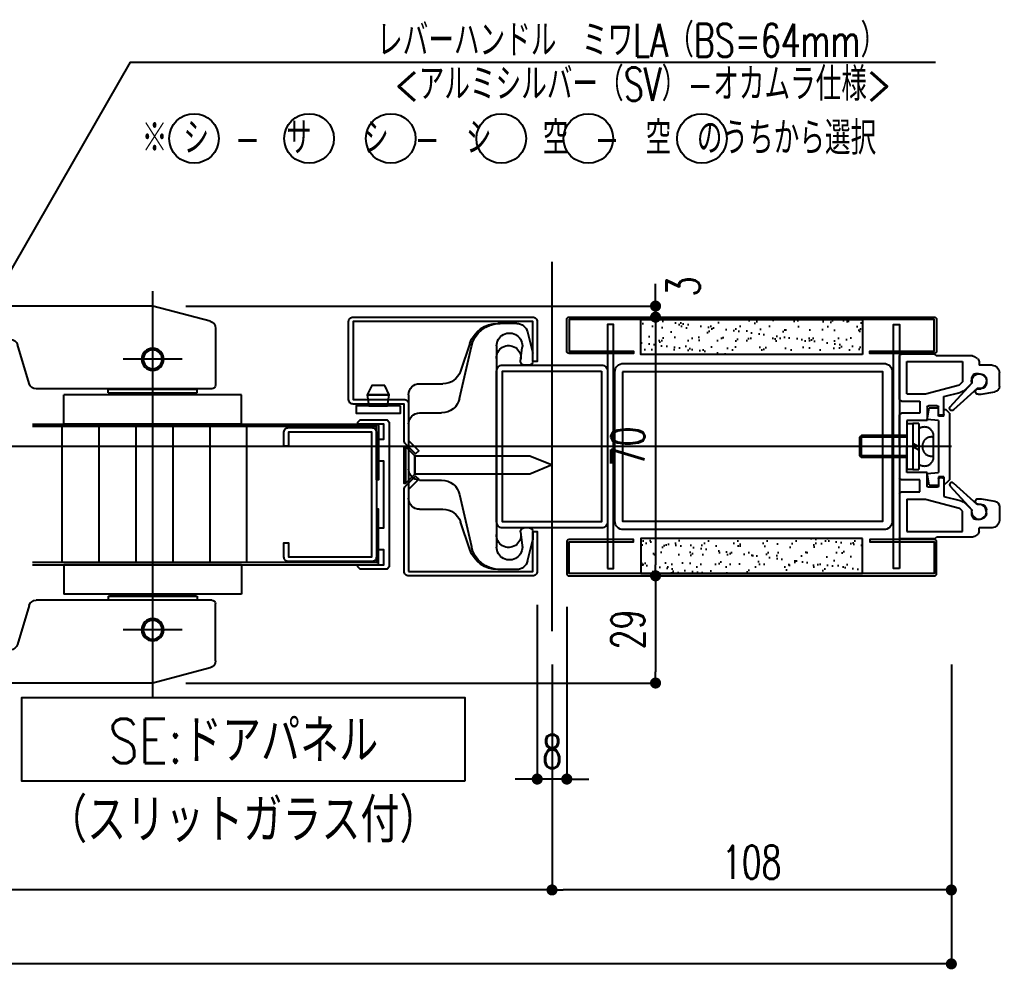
# Model space of a CAD drawing. Extents: x 21 to 47673, y 9 to 26406.
# Drawn here: x 3569.2 to 3834.2, y 18618.6 to 18875.6 of the extents above; entities that cross this region are included whole.
import ezdxf
from ezdxf.enums import TextEntityAlignment as Align

# ---------------------------------------------------------------- set-up
doc = ezdxf.new("R2010")
doc.units = 0
doc.header["$LTSCALE"] = 10
doc.header["$PDMODE"] = 35
doc.header["$PDSIZE"] = 5
doc.linetypes.add('HIDDEN', pattern=[9.525, 6.35, -3.175])
for name, color, linetype in [('_基準', 1, 'Continuous'), ('_文字', 3, 'Continuous'), ('_製品', 4, 'Continuous'), ('_製品寸法', 9, 'Continuous')]:
    doc.layers.add(name, color=color, linetype=linetype)
doc.styles.add('OKAMURA', font='simplex8.shx', dxfattribs={"width": 0.7, "bigfont": 'BIGFONT.shx'})
doc.dimstyles.new('OKAMURA-003', dxfattribs={"dimscale": 3, "dimtxt": 3, "dimasz": 1, "dimexe": 0, "dimexo": 3, "dimgap": 1, "dimtad": 1, "dimdec": 3, "dimdsep": 46, "dimtxsty": 'OKAMURA', "dimblk1": 'DOT', "dimblk2": 'DOT', "dimsah": 1, "dimcen": 0, "dimclrd": 9, "dimclre": 9, "dimclrt": 3, "dimadec": 0, "dimazin": 0, "dimtfac": 1, "dimtdec": 3, "dimtix": 1, "dimtmove": 2, "dimatfit": 3, "dimldrblk": 'NONE', "dimfxl": 0, "dimtolj": 1, "dimarcsym": 0})

# ---------------------------------------------------------------- blocks, each defined once
blk = doc.blocks.new('P15BASE_TAYNAM_TV')
at = {"layer": '_基準'}
for p, q in [((64, -55), (64, 55)), ((56, 36.6), (72, 36.6)), ((56, -36.6), (72, -36.6))]:
    blk.add_line(p, q, dxfattribs=at)
at = {"layer": '_製品'}
for p, q in [((48.49, 46.89), (64, 51)), ((64, 51), (152, 51)), ((183.77, 45.13), (152, 51)), ((47, 44.96), (47, 29.6)), ((185, 43.66), (185, 41)), ((97.43, 30.01), (100.57, 40.59)), ((102.48, 42), (151.18, 42)), ((151.18, 42), (182.3, 36.25)), ((185, 41), (184.02, 37.34)), ((40, 19), (40, 27)), ((40, 27), (88, 27)), ((48, 28.6), (95.52, 28.6)), ((52, 27.5), (52, 28.5)), ((76, 28.5), (52, 28.5)), ((76, 27.5), (52, 27.5)), ((52.5, 27.3), (52.5, 27.5)), ((52.5, 27), (52.5, 27.3)), ((75.5, 27.3), (52.5, 27.3)), ((55, 28.6), (55, 28.5)), ((73, 28.6), (73, 28.5)), ((75.5, 27.3), (75.5, 27.5)), ((75.5, 27), (75.5, 27.3)), ((76, 27.5), (76, 28.5)), ((88, 19), (88, 27)), ((40, 19), (88, 19)), ((40, -19), (40, -27)), ((40, -19), (88, -19)), ((88, -19), (88, -27)), ((40, -27), (88, -27)), ((48, -28.6), (95.52, -28.6)), ((52, -27.5), (52, -28.5)), ((76, -27.5), (52, -27.5)), ((76, -28.5), (52, -28.5)), ((52.5, -27), (52.5, -27.3)), ((75.5, -27.3), (52.5, -27.3)), ((52.5, -27.3), (52.5, -27.5)), ((55, -28.6), (55, -28.5)), ((73, -28.6), (73, -28.5)), ((75.5, -27), (75.5, -27.3)), ((75.5, -27.3), (75.5, -27.5)), ((76, -27.5), (76, -28.5)), ((47, -44.96), (47, -29.6)), ((97.43, -30.01), (100.57, -40.59)), ((151.18, -42), (182.3, -36.25)), ((185, -41), (184.02, -37.34)), ((102.48, -42), (151.18, -42)), ((185, -43.66), (185, -41)), ((48.49, -46.89), (64, -51)), ((183.77, -45.13), (152, -51)), ((64, -51), (152, -51))]:
    blk.add_line(p, q, dxfattribs=at)
for centre, radius in [((64, 36.6), 3), ((64, 36.6), 2.55), ((64, -36.6), 3), ((64, -36.6), 2.55)]:
    blk.add_circle(centre, radius, dxfattribs=at)
for centre, radius, start, end in [((49, 44.96), 2, 104.8265, 180), ((183.5, 43.66), 1.5, 0, 79.5352), ((102.48, 40), 2, 90, 162.8973), ((182.57, 37.73), 1.5, 259.5352, 345), ((48, 29.6), 1, 180, 270), ((95.52, 30.6), 2, 270, 342.8973), ((48, -29.6), 1, 90, 180), ((95.52, -30.6), 2, 17.1027, 90), ((182.57, -37.73), 1.5, 15, 100.4648), ((102.48, -40), 2, 197.1027, 270), ((49, -44.96), 2, 180, 255.1735), ((183.5, -43.66), 1.5, 280.4648, 0)]:
    blk.add_arc(centre, radius, start, end, dxfattribs=at)
blk = doc.blocks.new('_DOT')
at = {"color": 0, "linetype": 'ByBlock'}
blk.add_line((-0.5, 0), (-1, 0), dxfattribs=at)
at = {"color": 0, "linetype": 'ByBlock', "const_width": 0.5}
blk.add_lwpolyline([(-0.25, 0, 1), (0.25, 0, 1)], format="xyb", close=True, dxfattribs=at)
blk = doc.blocks.new('*D646')
at = {"layer": '_製品寸法', "color": 9, "lineweight": -2, "transparency": 16777216}
for p, q in [((0, -59), (0, -140)), ((700, -59), (700, -140)), ((697, -140), (3, -140))]:
    blk.add_line(p, q, dxfattribs=at)
at = {"layer": 'Defpoints', "color": 0, "transparency": 16777216}
for p in [(0, -50), (700, -50), (0, -140)]:
    blk.add_point(p, dxfattribs=at)
at = {"layer": '_製品寸法', "color": 9, "lineweight": -2, "transparency": 16777216, "xscale": 3, "yscale": 3, "zscale": 3, "rotation": 180}
blk.add_blockref('_DOT', (0, -140), dxfattribs=at)
at = {"layer": '_製品寸法', "color": 9, "lineweight": -2, "transparency": 16777216, "xscale": 3, "yscale": 3, "zscale": 3}
blk.add_blockref('_DOT', (700, -140), dxfattribs=at)
at = {"layer": '_製品寸法', "color": 3, "transparency": 16777216, "insert": (350, -132.5), "char_height": 9, "attachment_point": 5, "style": 'OKAMURA'}
blk.add_mtext('\\A1;PW=1100～1200', dxfattribs=at)
blk = doc.blocks.new('_None')
blk = doc.blocks.new('*D647')
at = {"layer": '_製品寸法', "color": 9, "lineweight": -2, "transparency": 16777216}
for p, q in [((592, -59), (592, -120)), ((700, -59), (700, -120)), ((697, -120), (595, -120))]:
    blk.add_line(p, q, dxfattribs=at)
at = {"layer": 'Defpoints', "color": 0, "transparency": 16777216}
for p in [(592, -50), (700, -50), (592, -120)]:
    blk.add_point(p, dxfattribs=at)
at = {"layer": '_製品寸法', "color": 9, "lineweight": -2, "transparency": 16777216, "xscale": 3, "yscale": 3, "zscale": 3, "rotation": 180}
blk.add_blockref('_DOT', (592, -120), dxfattribs=at)
at = {"layer": '_製品寸法', "color": 9, "lineweight": -2, "transparency": 16777216, "xscale": 3, "yscale": 3, "zscale": 3}
blk.add_blockref('_DOT', (700, -120), dxfattribs=at)
at = {"layer": '_製品寸法', "color": 3, "transparency": 16777216, "insert": (646, -112.5), "char_height": 9, "attachment_point": 5, "style": 'OKAMURA'}
blk.add_mtext('\\A1;108', dxfattribs=at)
blk = doc.blocks.new('*D648')
at = {"layer": '_製品寸法', "color": 9, "lineweight": -2, "transparency": 16777216}
for p, q in [((108, -59), (108, -120)), ((592, -59), (592, -120)), ((589, -120), (111, -120))]:
    blk.add_line(p, q, dxfattribs=at)
at = {"layer": 'Defpoints', "color": 0, "transparency": 16777216}
for p in [(108, -50), (592, -50), (108, -120)]:
    blk.add_point(p, dxfattribs=at)
at = {"layer": '_製品寸法', "color": 9, "lineweight": -2, "transparency": 16777216, "xscale": 3, "yscale": 3, "zscale": 3, "rotation": 180}
blk.add_blockref('_DOT', (108, -120), dxfattribs=at)
at = {"layer": '_製品寸法', "color": 9, "lineweight": -2, "transparency": 16777216, "xscale": 3, "yscale": 3, "zscale": 3}
blk.add_blockref('_DOT', (592, -120), dxfattribs=at)
at = {"layer": '_製品寸法', "color": 3, "transparency": 16777216, "insert": (350, -112.5), "char_height": 9, "attachment_point": 5, "style": 'OKAMURA'}
blk.add_mtext('\\A1;DPW=PW-216', dxfattribs=at)
blk = doc.blocks.new('*D650')
at = {"layer": '_製品寸法', "color": 9, "lineweight": -2, "transparency": 16777216}
for p, q in [((588, -42.8), (588, -90)), ((596, -43.4), (596, -90)), ((585, -90), (582, -90)), ((596, -90), (588, -90)), ((599, -90), (602, -90))]:
    blk.add_line(p, q, dxfattribs=at)
at = {"layer": 'Defpoints', "color": 0, "transparency": 16777216}
for p in [(588, -33.8), (596, -34.4), (588, -90)]:
    blk.add_point(p, dxfattribs=at)
at = {"layer": '_製品寸法', "color": 9, "lineweight": -2, "transparency": 16777216, "xscale": 3, "yscale": 3, "zscale": 3}
blk.add_blockref('_DOT', (588, -90), dxfattribs=at)
at = {"layer": '_製品寸法', "color": 9, "lineweight": -2, "transparency": 16777216, "xscale": 3, "yscale": 3, "zscale": 3, "rotation": 180}
blk.add_blockref('_DOT', (596, -90), dxfattribs=at)
at = {"layer": '_製品寸法', "color": 3, "transparency": 16777216, "insert": (592, -82.5), "char_height": 9, "attachment_point": 5, "style": 'OKAMURA'}
blk.add_mtext('\\A1;8', dxfattribs=at)
blk = doc.blocks.new('*D659')
at = {"layer": '_製品寸法', "color": 9, "lineweight": -2, "transparency": 16777216}
for p, q in [((475, 38), (420, 38)), ((420, 35), (420, 9)), ((442.5, 6), (420, 6))]:
    blk.add_line(p, q, dxfattribs=at)
at = {"layer": 'Defpoints', "color": 0, "transparency": 16777216}
for p in [(484, 38), (420, 6), (451.5, 6)]:
    blk.add_point(p, dxfattribs=at)
at = {"layer": '_製品寸法', "color": 9, "lineweight": -2, "transparency": 16777216, "xscale": 3, "yscale": 3, "zscale": 3}
for p, rotation in [((420, 38), 90), ((420, 6), 270)]:
    blk.add_blockref('_DOT', p, dxfattribs=dict(at, rotation=rotation))
at = {"layer": '_製品寸法', "color": 3, "transparency": 16777216, "insert": (412.5, 22), "char_height": 9, "attachment_point": 5, "rotation": 90, "style": 'OKAMURA'}
blk.add_mtext('\\A1;32', dxfattribs=at)
blk = doc.blocks.new('*D660')
at = {"layer": '_製品寸法', "color": 9, "lineweight": -2, "transparency": 16777216}
for p, q in [((442.5, 6), (420, 6)), ((420, 3), (420, -29)), ((442.5, -32), (420, -32))]:
    blk.add_line(p, q, dxfattribs=at)
at = {"layer": 'Defpoints', "color": 0, "transparency": 16777216}
for p in [(451.5, 6), (420, -32), (451.5, -32)]:
    blk.add_point(p, dxfattribs=at)
at = {"layer": '_製品寸法', "color": 9, "lineweight": -2, "transparency": 16777216, "xscale": 3, "yscale": 3, "zscale": 3}
for p, rotation in [((420, 6), 90), ((420, -32), 270)]:
    blk.add_blockref('_DOT', p, dxfattribs=dict(at, rotation=rotation))
at = {"layer": '_製品寸法', "color": 3, "transparency": 16777216, "insert": (412.5, -13), "char_height": 9, "attachment_point": 5, "rotation": 90, "style": 'OKAMURA'}
blk.add_mtext('\\A1;38', dxfattribs=at)
blk = doc.blocks.new('*D661')
at = {"layer": '_製品寸法', "color": 9, "lineweight": -2, "transparency": 16777216}
for p, q in [((442.5, -32), (420, -32)), ((420, -35), (420, -61)), ((475, -64), (420, -64))]:
    blk.add_line(p, q, dxfattribs=at)
at = {"layer": 'Defpoints', "color": 0, "transparency": 16777216}
for p in [(451.5, -32), (420, -64), (484, -64)]:
    blk.add_point(p, dxfattribs=at)
at = {"layer": '_製品寸法', "color": 9, "lineweight": -2, "transparency": 16777216, "xscale": 3, "yscale": 3, "zscale": 3}
for p, rotation in [((420, -32), 90), ((420, -64), 270)]:
    blk.add_blockref('_DOT', p, dxfattribs=dict(at, rotation=rotation))
at = {"layer": '_製品寸法', "color": 3, "transparency": 16777216, "insert": (412.5, -48), "char_height": 9, "attachment_point": 5, "rotation": 90, "style": 'OKAMURA'}
blk.add_mtext('\\A1;32', dxfattribs=at)
blk = doc.blocks.new('*D662')
at = {"layer": '_製品寸法', "color": 9, "lineweight": -2, "transparency": 16777216}
for p, q in [((620, 41), (620, 44)), ((493, 38), (620, 38)), ((620, 38), (620, 35)), ((605.6, 35), (620, 35)), ((620, 32), (620, 29))]:
    blk.add_line(p, q, dxfattribs=at)
at = {"layer": 'Defpoints', "color": 0, "transparency": 16777216}
for p in [(484, 38), (596.6, 35), (620, 35)]:
    blk.add_point(p, dxfattribs=at)
at = {"layer": '_製品寸法', "color": 9, "lineweight": -2, "transparency": 16777216, "xscale": 3, "yscale": 3, "zscale": 3}
for p, rotation in [((620, 38), 270), ((620, 35), 90)]:
    blk.add_blockref('_DOT', p, dxfattribs=dict(at, rotation=rotation))
at = {"layer": '_製品寸法', "color": 3, "transparency": 16777216, "insert": (627.5, 43.32), "char_height": 9, "attachment_point": 5, "rotation": 90, "style": 'OKAMURA'}
blk.add_mtext('\\A1;3', dxfattribs=at)
blk = doc.blocks.new('*D663')
at = {"layer": '_製品寸法', "color": 9, "lineweight": -2, "transparency": 16777216}
for p, q in [((605.6, 35), (620, 35)), ((620, 32), (620, -32)), ((605.6, -35), (620, -35))]:
    blk.add_line(p, q, dxfattribs=at)
at = {"layer": 'Defpoints', "color": 0, "transparency": 16777216}
for p in [(596.6, 35), (596.6, -35), (620, -35)]:
    blk.add_point(p, dxfattribs=at)
at = {"layer": '_製品寸法', "color": 9, "lineweight": -2, "transparency": 16777216, "xscale": 3, "yscale": 3, "zscale": 3}
for p, rotation in [((620, 35), 90), ((620, -35), 270)]:
    blk.add_blockref('_DOT', p, dxfattribs=dict(at, rotation=rotation))
at = {"layer": '_製品寸法', "color": 3, "transparency": 16777216, "insert": (612.5, 0), "char_height": 9, "attachment_point": 5, "rotation": 90, "style": 'OKAMURA'}
blk.add_mtext('\\A1;70', dxfattribs=at)
blk = doc.blocks.new('*D664')
at = {"layer": '_製品寸法', "color": 9, "lineweight": -2, "transparency": 16777216}
for p, q in [((605.6, -35), (620, -35)), ((620, -38), (620, -61)), ((493, -64), (620, -64))]:
    blk.add_line(p, q, dxfattribs=at)
at = {"layer": 'Defpoints', "color": 0, "transparency": 16777216}
for p in [(596.6, -35), (484, -64), (620, -64)]:
    blk.add_point(p, dxfattribs=at)
at = {"layer": '_製品寸法', "color": 9, "lineweight": -2, "transparency": 16777216, "xscale": 3, "yscale": 3, "zscale": 3}
for p, rotation in [((620, -35), 90), ((620, -64), 270)]:
    blk.add_blockref('_DOT', p, dxfattribs=dict(at, rotation=rotation))
at = {"layer": '_製品寸法', "color": 3, "transparency": 16777216, "insert": (612.5, -49.5), "char_height": 9, "attachment_point": 5, "rotation": 90, "style": 'OKAMURA'}
blk.add_mtext('\\A1;29', dxfattribs=at)
blk = doc.blocks.new('A$C32CB7D14')
at = {"layer": '_製品'}
for p, q in [((0, 19.5), (1, 20.5)), ((0, 19.5), (0, 1.5)), ((1.5, 20.5), (1, 20.5)), ((1.5, 18.75), (1.5, 20.5)), ((1.5, 18.75), (3, 18.75)), ((3, 18.75), (3, 21)), ((5.5, 21), (3, 21)), ((6, 17.8), (5.5, 21)), ((3, 17.5), (6, 17.8)), ((3, 17.5), (3, 3.5)), ((6, 3.2), (3, 3.5)), ((5.5, 0), (6, 3.2)), ((0, 1.5), (1, 0.5)), ((1.5, 0.5), (1, 0.5)), ((1.5, 2.25), (1.5, 0.5)), ((1.5, 2.25), (3, 2.25)), ((3, 2.25), (3, 0)), ((5.5, 0), (3, 0))]:
    blk.add_line(p, q, dxfattribs=at)
blk = doc.blocks.new('A$C72ED3FC6')
at = {"layer": '_製品'}
for p, q in [((12.8, 12.5), (14.4, 12.5)), ((12.8, 12.5), (12.8, 0)), ((14.4, 12.5), (14.4, 0)), ((16, 12.5), (14.4, 12.5)), ((16, 12.5), (16, 0)), ((0.5, 9.25), (0, 8.75)), ((12.8, 8.75), (0, 8.75)), ((0, 8.75), (0, 3.75)), ((12.8, 9.25), (0.5, 9.25)), ((0.5, 3.25), (0.5, 9.25)), ((14.4, 7.17), (16, 6.25)), ((14.4, 6.25), (16, 5.33)), ((12.8, 3.75), (0, 3.75)), ((0, 3.75), (0.5, 3.25)), ((12.8, 3.25), (0.5, 3.25)), ((14.4, 0), (12.8, 0)), ((14.4, 0), (16, 0))]:
    blk.add_line(p, q, dxfattribs=at)
at = {"layer": '_製品', "linetype": 'HIDDEN', "ltscale": 0.5}
blk.add_line((20, 3.75), (20, 8.75), dxfattribs=at)
for centre, radius, start, end in [((17.54, 9.05), 2.48, 353.0727, 128.2119), ((19.36, 6.46), 2.37, 74.4113, 185.2), ((19.36, 6.04), 2.37, 174.8002, 285.5887), ((17.54, 3.45), 2.48, 231.7881, 6.9274)]:
    blk.add_arc(centre, radius, start, end, dxfattribs=at)
blk = doc.blocks.new('A$C47657887')
at = {"layer": '_製品'}
for p, q in [((2.51, 6.02), (8.92, 0.18)), ((9.77, 1.02), (3.93, 7.44))]:
    blk.add_line(p, q, dxfattribs=at)
for centre, radius, start, end in [((1.99, 7.95), 2, 345.1323, 284.8682), ((9.35, 0.6), 0.6, 225, 45)]:
    blk.add_arc(centre, radius, start, end, dxfattribs=at)
blk = doc.blocks.new('P15CEUS枠')
at = {"layer": '_製品'}
for p, q in [((-7.55, 23.8), (-6.75, 24.33)), ((-6.2, 24.5), (3.5, 24.5)), ((3.91, 24.91), (3.5, 24.5)), ((4.12, 25), (13, 25)), ((13.5, 12.77), (13.5, 24.5)), ((-11.5, 22), (-8, 22)), ((-8, 22.96), (-8, 22)), ((11.5, 23), (-3.5, 23)), ((-3.5, 23), (-3.5, 17.47)), ((11.5, 14.27), (11.5, 23)), ((-13.5, 16.26), (-13.5, 20)), ((-7.76, 19.77), (-8.76, 19.59)), ((-10, 18.11), (-10, 17.14)), ((-6, 18.29), (-6, 17.14)), ((-6, 17.14), (-4.29, 15.43)), ((-3.5, 17.47), (-2.68, 16.65)), ((6.5, 14.27), (-2.68, 16.65)), ((-8.61, 14.14), (-12.26, 14.78)), ((-7.75, 14.14), (-8.61, 14.14)), ((-7.75, 15.64), (-8.5, 15.64)), ((1.5, 13.5), (-2.92, 14.64)), ((1.5, 8.8), (1.5, 13.5)), ((11.5, 14.27), (6.5, 14.27)), ((3, 8.8), (3, 10.7)), ((3.3, 11), (5.7, 11)), ((6, 10.7), (6, 7)), ((8, 12.27), (8, 9)), ((13, 12.27), (8, 12.27)), ((1.8, 8.5), (2.7, 8.5)), ((8, 9), (13, 9)), ((13.5, 0.3), (13.5, 8.5)), ((6, 7), (11.5, 7)), ((11.5, 7), (11.5, 0.3)), ((11.5, 0.3), (11.8, 0)), ((11.5, -0.3), (11.8, 0)), ((13.5, 0.3), (13.2, 0)), ((13.2, 0), (13.5, -0.3)), ((11.5, -7), (11.5, -0.3)), ((13.5, -0.3), (13.5, -8.5)), ((6, -7), (11.5, -7)), ((6, -10.7), (6, -7)), ((1.5, -8.8), (1.5, -13.5)), ((1.8, -8.5), (2.7, -8.5)), ((3, -8.8), (3, -10.7)), ((8, -9), (13, -9)), ((8, -12.27), (8, -9)), ((3.3, -11), (5.7, -11)), ((13, -12.27), (8, -12.27)), ((13.5, -12.77), (13.5, -24.5)), ((13.5, -12.77), (13.5, -24.5)), ((-8.61, -14.14), (-12.26, -14.78)), ((-7.75, -14.14), (-8.61, -14.14)), ((-7.75, -15.64), (-8.5, -15.64)), ((-6, -17.14), (-4.29, -15.43)), ((1.5, -13.5), (-2.92, -14.64)), ((6.5, -14.27), (-2.68, -16.65)), ((11.5, -14.27), (6.5, -14.27)), ((11.5, -14.27), (11.5, -23)), ((-13.5, -16.26), (-13.5, -20)), ((-10, -18.11), (-10, -17.14)), ((-6, -18.29), (-6, -17.14)), ((-3.5, -17.47), (-2.68, -16.65)), ((-3.5, -23), (-3.5, -17.47)), ((-7.76, -19.77), (-8.76, -19.59)), ((-11.5, -22), (-8, -22)), ((-8, -22.96), (-8, -22)), ((-7.55, -23.8), (-6.75, -24.33)), ((11.5, -23), (-3.5, -23)), ((-6.2, -24.5), (3.5, -24.5)), ((3.91, -24.91), (3.5, -24.5)), ((4.12, -25), (13, -25))]:
    blk.add_line(p, q, dxfattribs=at)
for centre, radius, start, end in [((-6.2, 23.5), 1, 90, 123.6901), ((4.12, 24.7), 0.3, 90, 135), ((13, 24.5), 0.5, 0, 90), ((-11.5, 20), 2, 90, 180), ((-7, 22.96), 1, 123.6901, 180), ((-8.5, 18.11), 1.5, 100, 180), ((-7.5, 18.29), 1.5, 0, 100), ((-12, 16.26), 1.5, 180, 260), ((-8.5, 17.14), 1.5, 180, 270), ((-7.75, 14.89), 0.75, 270, 90), ((-2.17, 17.55), 3, 225, 255.5), ((3.3, 10.7), 0.3, 90, 180), ((5.7, 10.7), 0.3, 0, 90), ((13, 12.77), 0.5, 270, 0), ((1.8, 8.8), 0.3, 180, 270), ((2.7, 8.8), 0.3, 270, 0), ((13, 8.5), 0.5, 0, 90), ((1.8, -8.8), 0.3, 90, 180), ((2.7, -8.8), 0.3, 0, 90), ((13, -8.5), 0.5, 270, 0), ((3.3, -10.7), 0.3, 180, 270), ((5.7, -10.7), 0.3, 270, 360), ((13, -12.77), 0.5, 0, 90), ((-12, -16.26), 1.5, 100, 180), ((-8.5, -17.14), 1.5, 90, 180), ((-7.75, -14.89), 0.75, 270, 90), ((-2.17, -17.55), 3, 104.5, 135), ((-8.5, -18.11), 1.5, 180, 260), ((-7.5, -18.29), 1.5, 260, 360), ((-11.5, -20), 2, 180, 270), ((-7, -22.96), 1, 180, 236.3099), ((-6.2, -23.5), 1, 236.3099, 270), ((4.12, -24.7), 0.3, 225, 270), ((13, -24.5), 0.5, 270, 0)]:
    blk.add_arc(centre, radius, start, end, dxfattribs=at)
for name, p in [('A$C47657887', (-9.98, 9.71)), ('A$C32CB7D14', (0, -10.5))]:
    blk.add_blockref(name, p, dxfattribs=at)
at = {"layer": '_製品', "xscale": -1}
blk.add_blockref('A$C72ED3FC6', (24.3, -6.25), dxfattribs=at)
at = {"layer": '_製品', "xscale": -1, "rotation": 180}
blk.add_blockref('A$C47657887', (-9.98, -9.71), dxfattribs=at)
blk = doc.blocks.new('P15SE_TV2')
at = {"layer": '_製品'}
h = blk.add_hatch(dxfattribs=at)
h.set_pattern_fill('AR-SAND', color=256, scale=0.1, style=0)
h.set_pattern_definition([(37.5, (-4872.2946, -2583.4344), (-0.160003, 4.8941324), [0, -3.8608, 0, -4.318, 0, -4.1275]), (7.5, (-4872.2946, -2583.4344), (4.495233, 7.168251), [0, -2.0828, 0, -3.4798, 0, -1.3335]), (327.5, (-4875.419, -2583.4344), (7.9099237, 0.014372), [0, -1.27, 0, -4.572, 0, -5.969]), (317.5, (-4875.419, -2583.4344), (7.6355645, 2.229293), [0, -0.635, 0, -2.9972, 0, -3.429])])
h.paths.add_polyline_path([(24, 24.9), (84, 24.9), (84, 34.4), (24, 34.4)])
h = blk.add_hatch(dxfattribs=at)
h.set_pattern_fill('AR-SAND', color=256, scale=0.1, style=0)
h.set_pattern_definition([(37.5, (-4872.2946, -2676.4513), (-0.160003, 4.8941324), [0, -3.8608, 0, -4.318, 0, -4.1275]), (7.5, (-4872.2946, -2676.451), (4.495233, 7.168251), [0, -2.0828, 0, -3.4798, 0, -1.3335]), (327.5, (-4875.419, -2676.4513), (7.9099237, 0.014372), [0, -1.27, 0, -4.572, 0, -5.969]), (317.5, (-4875.419, -2676.451), (7.6355645, 2.229293), [0, -0.635, 0, -2.9972, 0, -3.429])])
h.paths.add_polyline_path([(24, -24.9), (84, -24.9), (84, -34.4), (24, -34.4)])
for p, q in [((117.54, 33.3), (122.66, 33.3)), ((114.63, 31.03), (113.2, 25.3)), ((116.49, 23.13), (116.03, 26.76)), ((123, 27.2), (123, 23.94)), ((123, 27.2), (123, -27.2)), ((132.99, 13.01), (129.81, 27.07)), ((130.24, 27.86), (132.75, 20.4)), ((113.2, 23), (113.2, 25.3)), ((123, 23.94), (123, -27.2)), ((114.2, 22), (115.5, 22)), ((143.8, 17), (137.49, 17)), ((146.8, 14), (146.8, -14)), ((143.8, 9.11), (137.87, 9.11)), ((190.5, -31.4), (190.5, 5.4)), ((200.5, -31.4), (200.5, 5.4)), ((210.5, -31.4), (210.5, 5.4)), ((220.5, -31.4), (220.5, 5.4)), ((230.5, -31.4), (230.5, 5.4)), ((240.5, -31.4), (240.5, 5.4)), ((143.8, -9.11), (137.87, -9.11)), ((132.99, -13.01), (129.81, -27.07)), ((143.8, -17), (137.49, -17)), ((130.24, -27.86), (132.75, -20.4)), ((113.2, -23), (113.2, -25.3)), ((114.2, -22), (115.5, -22)), ((116.49, -23.13), (116.03, -26.76)), ((114.63, -31.03), (113.2, -25.3)), ((117.54, -33.3), (122.66, -33.3))]:
    blk.add_line(p, q, dxfattribs=at)
for points in [[(103.4, 35), (4.6, 35, 0.414214), (4, 34.4), (4, 25.8, 0.414214), (4.6, 25.2), (22, 25.2), (22, 25.8), (4.6, 25.8), (4.6, 34.4), (103.4, 34.4), (103.4, 25.8), (86, 25.8), (86, 25.2), (103.4, 25.2, 0.414214), (104, 25.8), (104, 34.4, 0.414214)], [(146.8, 11.5), (146.8, 1.6), (144.05, -1.15), (144.9, -2), (147.65, 0.75, 0.198912), (148, 1.6), (148, 11.5), (161.8, 11.5, 0.414214), (163, 12.7), (163, 33.8, 0.414214), (161.8, 35), (113.2, 35, 0.414214), (112, 33.8), (112, 23), (113.2, 23), (113.2, 33.8), (161.8, 33.8), (161.8, 12.7), (148, 12.7, 0.414214)], [(88.7, 22.5), (18.3, 22.5, 0.414214), (16, 20.2), (16, -20.2, 0.414214), (18.3, -22.5), (88.7, -22.5, 0.414214), (91, -20.2), (91, 20.2, 0.414214)], [(93, 20.4), (93, -20.4, 0.414214), (94.6, -22), (121.4, -22, 0.414214), (123, -20.4), (123, 20.4, 0.414214), (121.4, 22), (94.6, 22, 0.414214)], [(179.3, 5.1), (156.7, 5.1, 0.414214), (155.5, 3.9), (155.5, -29.9, 0.414214), (156.7, -31.1), (179.3, -31.1, 0.414214), (180.5, -29.9), (180.5, -26.1), (179.3, -26.1), (179.3, -29.9), (156.7, -29.9), (156.7, 3.9), (179.3, 3.9), (179.3, 0.1), (180.5, 0.1), (180.5, 3.9, 0.414214)], [(146.8, -33.8), (113.2, -33.8), (113.2, -23), (112, -23), (112, -33.8, 0.414214), (113.2, -35), (146.8, -35, 0.414214), (148, -33.8), (148, -11.6, 0.198912), (147.65, -10.75), (144.9, -8), (144.05, -8.85), (146.8, -11.6)], [(103.4, -35), (4.6, -35, -0.414214), (4, -34.4), (4, -25.8, -0.414214), (4.6, -25.2), (22, -25.2), (22, -25.8), (4.6, -25.8), (4.6, -34.4), (103.4, -34.4), (103.4, -25.8), (86, -25.8), (86, -25.2), (103.4, -25.2, -0.414214), (104, -25.8), (104, -34.4, -0.414214)]]:
    blk.add_lwpolyline(points, format="xyb", close=True, dxfattribs=at)
for points in [[(14, -33), (15.6, -33), (15.6, 33), (14, 33)], [(24, 24.9), (84, 24.9), (84, 34.4), (24, 34.4)], [(93, -33), (91.4, -33), (91.4, 33), (93, 33)], [(88.95, 20.2), (88.95, -20.2), (18.55, -20.2), (18.55, 20.2)], [(94.6, 20.4), (94.6, -20.4), (121.4, -20.4), (121.4, 20.4)], [(153.25, 16.5), (156.75, 16.5), (158, 14), (152, 14)], [(152, 14), (158, 14), (157.5, 11), (152.5, 11)], [(149, 11), (161, 11), (161, 9), (149, 9)], [(154.9, 2), (153.5, 2), (153.5, 6), (160.5, 6), (160.5, 6.6), (159.9, 7.2), (152.6, 7.2), (152, 6.6), (152, -32.6), (152.6, -33.2), (159.9, -33.2), (160.5, -32.6), (160.5, -32), (153.5, -32), (153.5, -28), (154.9, -28), (154.9, -22), (153.5, -22), (153.5, -4), (154.9, -4)], [(147.62, 0), (147.62, -10), (148, -10), (148, 0)], [(123, -2.5), (114.04, -2.5), (108, -5), (114.04, -7.5), (123, -7.5)], [(24, -24.9), (84, -24.9), (84, -34.4), (24, -34.4)]]:
    blk.add_lwpolyline(points, close=True, dxfattribs=at)
for points in [[(248.5, 6), (155.49, 6, 0.408367), (154.9, 5.41), (154.9, -9), (155.5, -9), (155.5, 5.4), (248.5, 5.4)], [(248.5, -32), (155.49, -32, -0.408733), (154.9, -31.41), (154.9, -17), (155.5, -17), (155.5, -31.4), (248.5, -31.4)]]:
    blk.add_lwpolyline(points, format="xyb", dxfattribs=at)
at = {"layer": '_製品', "linetype": 'HIDDEN'}
for points in [[(147.62, -10), (147.62, 0), (145.12, -2.5), (145.12, -7.5)], [(145.12, -2.5), (123, -2.5), (123, -7.5), (145.12, -7.5)]]:
    blk.add_lwpolyline(points, close=True, dxfattribs=at)
at = {"layer": '_製品'}
for centre, radius, start, end in [((117.54, 30.3), 3, 90, 165.9638), ((122.01, 25.3), 8, 12.7533, 90), ((122.66, 25.3), 8, 18.6456, 90), ((119.5, 27.2), 3.5, 0, 187.2804), ((119.71, 24.01), 3.3, 356.4155, 186.629), ((114.2, 23), 1, 180, 270), ((115.5, 23), 1, 270, 7.2804), ((137.49, 22), 5, 198.6456, 270), ((143.8, 14), 3, 0, 90), ((137.87, 14.11), 5, 192.7533, 270), ((143.8, 6.11), 3, 0, 90), ((143.8, -6.11), 3, 270, 0), ((137.87, -14.11), 5, 90, 167.2467), ((143.8, -14), 3, 270, 0), ((137.49, -22), 5, 90, 161.3544), ((114.2, -23), 1, 90, 180), ((115.5, -23), 1, 352.7196, 90), ((119.71, -24.01), 3.3, 173.371, 3.5845), ((119.5, -27.2), 3.5, 172.7196, 0), ((122.01, -25.3), 8, 270, 347.2467), ((122.66, -25.3), 8, 270, 341.3544), ((117.54, -30.3), 3, 194.0362, 270)]:
    blk.add_arc(centre, radius, start, end, dxfattribs=at)
blk.add_blockref('P15CEUS枠', (0.5, 0), dxfattribs=at)
blk = doc.blocks.new('*U645')
at = {"layer": '_基準'}
for p, q in [((592, -50), (592, 50)), ((700, 0), (0, 0))]:
    blk.add_line(p, q, dxfattribs=at)
at = {"layer": '_文字', "color": 9}
blk.add_lwpolyline([(440.9239, 43.2402), (440, 38.0001), (477.9573, 104), (695.7329, 104)], dxfattribs=at)
blk.add_lwpolyline([(568.5076, -90.5), (568.5076, -68), (448.5076, -68), (448.5076, -90.5)], close=True, dxfattribs=at)
at = {"layer": '_文字', "color": 1}
for centre in [(495.1743, 83.3485), (526.3065, 83.3485), (548.3935, 83.3485), (578.2636, 83.3485), (601.823, 83.3485), (632.5345, 83.3485)]:
    blk.add_circle(centre, 6.7034, dxfattribs=at)
at = {"layer": '_製品', "xscale": -1}
for name, p in [('P15BASE_TAYNAM_TV', (548, -13)), ('P15SE_TV2', (700, 0))]:
    blk.add_blockref(name, p, dxfattribs=at)
at = {"layer": '_文字', "style": 'OKAMURA', "width": 0.7}
for s, p in [('レバーハンドル\u3000ミワLA（BS=64mm）', (544.6797, 105.4151)), ('<アルミシルバー（SV）-オカムラ仕様> ', (549.4699, 93.5692))]:
    blk.add_text(s, height=9, dxfattribs=at).set_placement(p)
at = {"layer": '_文字', "color": 1, "style": 'OKAMURA', "width": 0.7}
blk.add_text('※ シ\u3000-\u3000サ\u3000\u3000シ\u3000-\u3000シ\u3000\u3000空\u3000-\u3000空\u3000のうちから選択\u3000', height=9, dxfattribs=at).set_placement((481.0495, 78.9696))
at = {"layer": '_文字', "style": 'OKAMURA', "width": 0.8}
for s, p in [('SE:ドアパネル', (508.5076, -79.25)), ('（スリットガラス付）', (508.5076, -100.5))]:
    blk.add_text(s, height=12, dxfattribs=at).set_placement(p, align=Align.MIDDLE)
at = {"layer": '_製品寸法'}
dim = blk.add_linear_dim(base=(620, 35), p1=(484, 38), p2=(596.6, 35), angle=90, dimstyle='OKAMURA-003', dxfattribs=at)
dim.commit()
dim.dimension.update_dxf_attribs({"geometry": '*D662', "text_midpoint": (627.5, 43.3156), "dimtype": 160})
for base, p1, p2, angle, picture, middle in [((420, 6), (484, 38), (451.5, 6), 90, '*D659', (412.5, 22)), ((620, -35), (596.6, 35), (596.6, -35), 90, '*D663', (612.5, 0)), ((420, -32), (451.5, 6), (451.5, -32), 90, '*D660', (412.5, -13)), ((420, -64), (451.5, -32), (484, -64), 90, '*D661', (412.5, -48)), ((620, -64), (596.6, -35), (484, -64), 90, '*D664', (612.5, -49.5)), ((588, -90), (596, -34.4), (588, -33.8), 180, '*D650', (592, -82.5)), ((592, -120), (700, -50), (592, -50), 180, '*D647', (646, -112.5))]:
    dim = blk.add_linear_dim(base=base, p1=p1, p2=p2, angle=angle, dimstyle='OKAMURA-003', dxfattribs=at)
    dim.commit()
    dim.dimension.update_dxf_attribs({"geometry": picture, "text_midpoint": middle})
for base, p1, p2, text, picture, middle in [((0, -140), (700, -50), (0, -50), 'PW=1100～1200', '*D646', (350, -132.5)), ((108, -120), (592, -50), (108, -50), 'DPW=PW-216', '*D648', (350, -112.5))]:
    dim = blk.add_linear_dim(base=base, p1=p1, p2=p2, angle=180, text=text, dimstyle='OKAMURA-003', dxfattribs=at)
    dim.commit()
    dim.dimension.update_dxf_attribs({"geometry": picture, "text_midpoint": middle})

msp = doc.modelspace()

# ---------------------------------------------------------------- block references
msp.add_blockref('*U645', (3121.2353, 18760.061))

doc.saveas('drawing.dxf')
